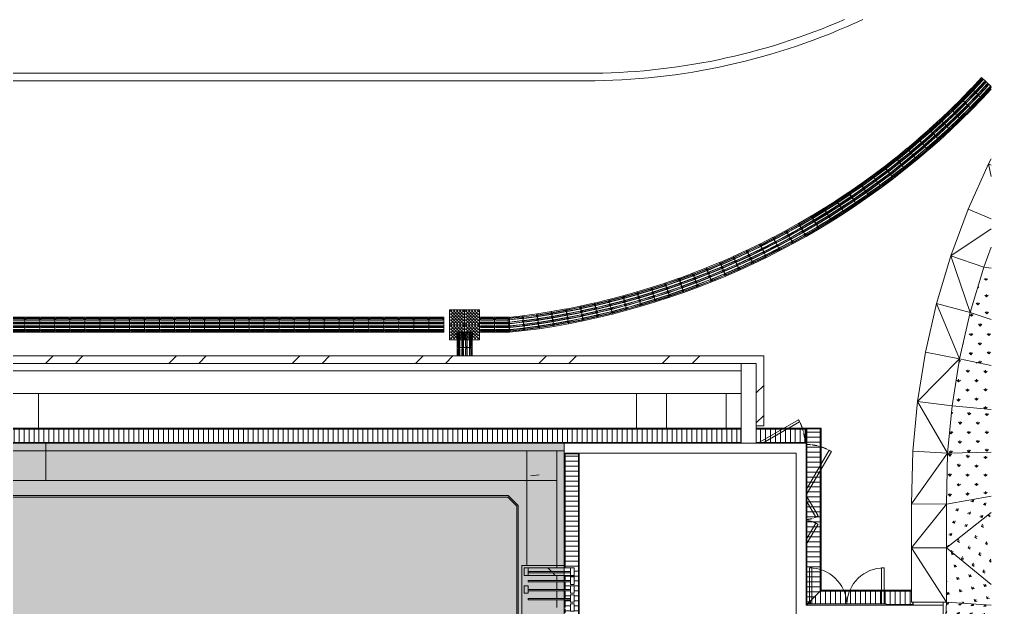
# Model space of a CAD drawing. Header units: millimetres. Extents: x -57519 to 497916, y -349472 to 446842.
# Drawn here: x 475314 to 494836, y 48862 to 60655 of the extents above; entities that cross this region are included whole.
import ezdxf

# ---------------------------------------------------------------- set-up
doc = ezdxf.new("R2010")
doc.units = ezdxf.units.MM
doc.linetypes.add('Hidden', pattern=[7.14375, 4.7625, -2.38125])
for name, color, linetype, lineweight in [('A-CLNG', 13, 'Continuous', 5), ('A-CLNG-PATT', 13, 'Continuous', 5), ('A-DETL-GENF', 92, 'Continuous', 5), ('A-DETL-THIN', 151, 'Continuous', 9), ('A-DOOR', 31, 'Continuous', 5), ('A-DOOR-FRAM', 31, 'Continuous', 5), ('A-FLOR', 192, 'Continuous', 5), ('A-FLOR-PATT', 8, 'Continuous', 5), ('A-GENM', 13, 'Continuous', 5), ('A-GLAZ-CURT', 52, 'Continuous', 20), ('A-GLAZ-CWMG', 51, 'Continuous', 20), ('A-WALL', 113, 'Continuous', 20), ('A-WALL-PATT', 111, 'Continuous', 20), ('Q-CASE', 31, 'Continuous', 5), ('Q-CASE-HDLN', 31, 'Hidden', 5), ('S-COLS', 52, 'Continuous', 20)]:
    doc.layers.add(name, color=color, linetype=linetype, lineweight=lineweight)
pattern_1 = [(135, (399805.45, 0), (-530.33, -530.33), [])]
pattern_2 = [(270, (399805.45, 609.6), (100, 6e-15), [])]
pattern_3 = [(90, (399820.45, 0), (-100, 6e-15), [])]

# ---------------------------------------------------------------- blocks, each defined once
blk = doc.blocks.new('System Panel - DLN_Glazed - 25mm-6618254-1_F SINGLE OCCUPANCY DIAGRAM')
at = {"layer": 'A-GLAZ-CURT', "lineweight": 15}
for p, q in [((-302.5, 25), (-425, 25)), ((-425, 25), (-425, 0)), ((-425, 0), (-302.5, 0)), ((425, 25), (-302.5, 25)), ((-302.5, 0), (425, 0)), ((425, 0), (425, 25))]:
    blk.add_line(p, q, dxfattribs=at)
blk = doc.blocks.new('Rectangular Mullion - DLN_75 x 150mm _WD_-6618253-1_F SINGLE OCCUPANCY DIAGRAM')
at = {"layer": 'A-GLAZ-CWMG', "lineweight": 5}
h = blk.add_hatch(dxfattribs=at)
h.set_pattern_fill('FP_832', color=256, style=0, pattern_type=2)
h.set_pattern_definition(pattern_1)
h.paths.add_polyline_path([(86439, 49507), (86439, 49557), (85712, 49557), (85712, 49507)], flags=0)
h.paths.add_polyline_path([(85712, 49582), (86439, 49582), (86439, 49657), (85712, 49657)], flags=0)
h = blk.add_hatch(dxfattribs=at)
h.set_pattern_fill('FP_832', color=256, style=0, pattern_type=2)
h.set_pattern_definition(pattern_1)
h.paths.add_polyline_path([(86562, 49507), (86562, 49557), (86439, 49557), (86439, 49507)], flags=0)
h.paths.add_polyline_path([(86439, 49582), (86562, 49582), (86562, 49657), (86439, 49657)], flags=0)
for p, q in [((85712, 49657), (86439, 49657)), ((86439, 49657), (86562, 49657)), ((85712, 49507), (86439, 49507)), ((86439, 49507), (86562, 49507))]:
    blk.add_line(p, q, dxfattribs=at)
blk = doc.blocks.new('Rectangular Mullion - DLN_75 x 150mm _WD_-3529042-1_F SINGLE OCCUPANCY DIAGRAM')
at = {"layer": 'A-GLAZ-CWMG', "lineweight": 15}
for p, q in [((-75, 75), (0, 75)), ((-75, -75), (-75, 75)), ((0, 75), (0, -75)), ((0, -75), (-75, -75))]:
    blk.add_line(p, q, dxfattribs=at)
blk = doc.blocks.new('Rectangular Mullion - DLN_75 x 150mm _WD_-3529043-1_F SINGLE OCCUPANCY DIAGRAM')
at = {"layer": 'A-GLAZ-CWMG', "lineweight": 15}
for p, q in [((0, 75), (-75, 75)), ((-75, 75), (-75, -75)), ((0, -75), (0, 75)), ((-75, -75), (0, -75))]:
    blk.add_line(p, q, dxfattribs=at)
blk = doc.blocks.new('DLN-Surface Channel-S1 - 300x150 _WD_-10461004-1_F SINGLE OCCUPANCY DIAGRAM')
at = {"layer": 'Q-CASE'}
h = blk.add_hatch(dxfattribs=at)
h.set_pattern_fill('FP_839', color=256, style=0, pattern_type=2)
h.set_pattern_definition(pattern_2)
h.paths.add_polyline_path([(20414, -135), (20414, 135), (-20414, 135), (-20414, -135), (19531, -135)], flags=0)
for p, q in [((-20414, 150), (20414, 150)), ((-20414, 140), (20414, 140)), ((20414, 135), (-20414, 135)), ((20414, -150), (20414, 150)), ((20424, 150), (20414, 150)), ((20414, 150), (20414, 140)), ((20414, 135), (20414, -135)), ((20424, 150), (20424, -150)), ((-20414, -135), (20414, -135)), ((20414, -140), (-20414, -140)), ((20414, -140), (20414, -150))]:
    blk.add_line(p, q, dxfattribs=at)
blk = doc.blocks.new('DLN-Surface Channel-S1 - 300x200 _WD_-18251588-1_F SINGLE OCCUPANCY DIAGRAM')
at = {"layer": 'Q-CASE'}
h = blk.add_hatch(dxfattribs=at)
h.set_pattern_fill('FP_839', color=256, style=0, pattern_type=2)
h.set_pattern_definition(pattern_2)
h.paths.add_polyline_path([(5940, -135), (5940, 135), (-5940, 135), (-5940, -135), (-3650, -135), (-3650, 48), (-3500, 48), (-3500, -135), (-3395, -135), (-3395, -27), (-3470, -27), (-3470, 48), (-3320, 48), (-3320, -27), (-3370, -27), (-3370, -135), (-3215, -135), (-3215, -27), (-3290, -27), (-3290, 48), (-3140, 48), (-3140, -27), (-3190, -27), (-3190, -135), (-3035, -135), (-3035, -27), (-3110, -27), (-3110, 48), (-2960, 48), (-2960, -27), (-3010, -27), (-3010, -135), (-2855, -135), (-2855, -27), (-2930, -27), (-2930, 48), (-2780, 48), (-2780, -27), (-2830, -27), (-2830, -135), (-2750, -135), (-2750, 48), (-2600, 48), (-2600, -135), (-2468, -135), (-2539, -35), (-2416, 51), (-2285, -135), (5049, -135)], flags=0)
for p, q in [((-5940, 150), (-5950, 150)), ((-5940, 150), (-5940, -150)), ((-5940, 140), (-5940, 150)), ((-5940, 150), (5940, 150)), ((-5940, 140), (5940, 140)), ((-5940, -135), (-5940, 135)), ((5940, 135), (-5940, 135)), ((5940, -150), (5940, 150)), ((5950, 150), (5940, 150)), ((5940, 150), (5940, 140)), ((5940, 135), (5940, -135)), ((5950, 150), (5950, -150)), ((-5950, -150), (-5940, -150)), ((-5940, -135), (-3650, -135)), ((-5940, -150), (-5940, -140)), ((-3650, -140), (-5940, -140)), ((-5940, -150), (-3700, -150)), ((-3700, -150), (-3650, -150)), ((-3500, -135), (-3395, -135)), ((-3395, -140), (-3500, -140)), ((-3500, -150), (-3395, -150)), ((-3370, -135), (-3215, -135)), ((-3215, -140), (-3370, -140)), ((-3370, -150), (-3215, -150)), ((-3190, -135), (-3035, -135)), ((-3035, -140), (-3190, -140)), ((-3190, -150), (-3035, -150)), ((-3010, -135), (-2855, -135)), ((-2855, -140), (-3010, -140)), ((-3010, -150), (-2855, -150)), ((-2830, -135), (-2750, -135)), ((-2750, -140), (-2830, -140)), ((-2830, -150), (-2750, -150)), ((-2600, -135), (-2468, -135)), ((-2465, -140), (-2600, -140)), ((-2600, -150), (-2458, -150)), ((-2285, -135), (5940, -135)), ((5940, -140), (-2282, -140)), ((-2275, -150), (-1315, -150)), ((-315, -150), (5300, -150)), ((5300, -150), (5940, -150)), ((5940, -140), (5940, -150)), ((5940, -150), (5950, -150))]:
    blk.add_line(p, q, dxfattribs=at)
blk = doc.blocks.new('DLN-Surface Channel-L1 - 300x200 _WD_-15403782-1_F SINGLE OCCUPANCY DIAGRAM')
at = {"layer": 'Q-CASE'}
h = blk.add_hatch(dxfattribs=at)
h.set_pattern_fill('FP_837', color=256, style=0, pattern_type=2)
h.set_pattern_definition(pattern_3)
h.paths.add_polyline_path([(-27433, -15), (-28140, -15), (-28140, -285), (-27150, -285), (-27150, -15)], flags=0)
for p, q in [((-28150, -300), (-28150, -5)), ((-28140, -5), (-28140, -300)), ((-27150, -10), (-28140, -10)), ((-27150, -15), (-28140, -15)), ((-28140, -15), (-28140, -285)), ((-28150, -300), (-28140, -300)), ((-28140, -285), (-27150, -285)), ((-28140, -300), (-28140, -290)), ((-27150, -290), (-28140, -290)), ((-27150, -300), (-28140, -300))]:
    blk.add_line(p, q, dxfattribs=at)
blk = doc.blocks.new('DLN-Surface Channel-L1 - 300x200 _WD_-15571712-1_F SINGLE OCCUPANCY DIAGRAM')
at = {"layer": 'Q-CASE'}
h = blk.add_hatch(dxfattribs=at)
h.set_pattern_fill('FP_838', color=256, style=0, pattern_type=2)
h.set_pattern_definition([(0, (399805.45, 85), (0, 100), [])])
h.paths.add_polyline_path([(285, -285), (285, -274), (274, -274)], flags=0)
h.paths.add_polyline_path([(285, 1306), (285, 1840), (240, 1840), (240, 1815), (15, 1815), (15, -15), (270, -270), (270, 1306)], flags=0)
h = blk.add_hatch(dxfattribs=at)
h.set_pattern_fill('FP_837', color=256, style=0, pattern_type=2)
h.set_pattern_definition(pattern_3)
h.paths.add_polyline_path([(285, -285), (15, -15), (-3237, -15), (-3237, -285), (138, -285)], flags=0)
for p, q in [((0, 0), (0, 1815)), ((10, -10), (10, 1815)), ((15, 1815), (15, -15)), ((240, 1850), (300, 1850)), ((285, 1840), (240, 1840)), ((300, 1840), (240, 1840)), ((285, 1306), (285, 1840)), ((300, 1840), (290, 1840)), ((290, 1840), (290, 1306)), ((-3247, -300), (-3247, 0)), ((-3237, 0), (-3247, 0)), ((-3237, 0), (-3237, -300)), ((-3237, -10), (-3237, 0)), ((-3237, 0), (0, 0)), ((10, -10), (-3237, -10)), ((15, -15), (-3237, -15)), ((-3237, -15), (-3237, -285)), ((270, -270), (15, -15)), ((15, -15), (270, -270)), ((-3247, -300), (-3237, -300)), ((-3237, -285), (285, -285)), ((-3237, -300), (-3237, -290)), ((290, -290), (-3237, -290)), ((-2955, -300), (-3237, -300)), ((285, -285), (274, -274)), ((274, -274), (285, -285)), ((285, -285), (285, -274)), ((290, -274), (290, -290))]:
    blk.add_line(p, q, dxfattribs=at)
blk = doc.blocks.new('DLN_Tactile - Directional Tiles-V1059-1_F SINGLE OCCUPANCY DIAGRAM')
at = {"layer": 'A-GENM'}
for p, q in [((-150, 20), (-150, -150)), ((-129, 20), (-129, -125)), ((-123, -125), (-123, 20)), ((-101, 20), (-101, -125)), ((-95, -125), (-95, 20)), ((-54, 20), (-54, -125)), ((-48, -125), (-48, 20)), ((-26, 20), (-26, -125)), ((-20, -125), (-20, 20)), ((21, 20), (21, -125)), ((27, -125), (27, 20)), ((49, 20), (49, -125)), ((55, -125), (55, 20)), ((96, 20), (96, -125)), ((102, -125), (102, 20)), ((124, 20), (124, -125)), ((130, -125), (130, 20)), ((150, -150), (150, 20)), ((-150, -150), (150, -150))]:
    blk.add_line(p, q, dxfattribs=at)
for centre, radius in [((-112, -125), 17), ((-112, -125), 11), ((-37, -125), 17), ((-37, -125), 11), ((38, -125), 17), ((38, -125), 11), ((113, -125), 17), ((113, -125), 11)]:
    blk.add_arc(centre, radius, 180, 360, dxfattribs=at)
blk = doc.blocks.new('DLN_Tactile - Directional Tiles-V1052-1_F SINGLE OCCUPANCY DIAGRAM')
at = {"layer": 'A-GENM'}
for p, q in [((150, 150), (-150, 150)), ((-150, 150), (-150, -150)), ((-129.5, 125.5), (-129.5, -125.5)), ((-123.5, -125.5), (-123.5, 125.5)), ((-101.5, 125.5), (-101.5, -125.5)), ((-95.5, -125.5), (-95.5, 125.5)), ((-54.5, 125.5), (-54.5, -125.5)), ((-48.5, -125.5), (-48.5, 125.5)), ((-26.5, 125.5), (-26.5, -125.5)), ((-20.5, -125.5), (-20.5, 125.5)), ((20.5, 125.5), (20.5, -125.5)), ((26.5, -125.5), (26.5, 125.5)), ((48.5, 125.5), (48.5, -125.5)), ((54.5, -125.5), (54.5, 125.5)), ((95.5, 125.5), (95.5, -125.5)), ((101.5, -125.5), (101.5, 125.5)), ((123.5, 125.5), (123.5, -125.5)), ((129.5, -125.5), (129.5, 125.5)), ((150, -150), (150, 150)), ((-150, -150), (150, -150))]:
    blk.add_line(p, q, dxfattribs=at)
for centre, radius, start, end in [((-112.5, 125.5), 17, 360, 180), ((-112.5, 125.5), 11, 360, 180), ((-37.5, 125.5), 17, 360, 180), ((-37.5, 125.5), 11, 360, 180), ((37.5, 125.5), 17, 360, 180), ((37.5, 125.5), 11, 360, 180), ((112.5, 125.5), 17, 360, 180), ((112.5, 125.5), 11, 360, 180), ((-112.5, -125.5), 17, 180, 360), ((-112.5, -125.5), 11, 180, 360), ((-37.5, -125.5), 17, 180, 360), ((-37.5, -125.5), 11, 180, 360), ((37.5, -125.5), 17, 180, 360), ((37.5, -125.5), 11, 180, 360), ((112.5, -125.5), 17, 180, 360), ((112.5, -125.5), 11, 180, 360)]:
    blk.add_arc(centre, radius, start, end, dxfattribs=at)
blk = doc.blocks.new('Walls 19 - Walls 19-14348567-1_F SINGLE OCCUPANCY DIAGRAM')
at = {"layer": 'A-WALL', "lineweight": 5}
for p, q in [((75889, 52457), (75889, 53157)), ((87889, 52457), (87889, 53157)), ((88489, 52457), (88489, 53157)), ((89689, 52457), (89689, 53157))]:
    blk.add_line(p, q, dxfattribs=at)
blk = doc.blocks.new('Sprinkler Inlet - Sprinkler Inlet-18220011-1_F SINGLE OCCUPANCY DIAGRAM')
at = {"layer": 'Q-CASE', "color": 253}
for p, q in [((-468, 75), (349, 546)), ((-359, 80), (371, 502)), ((505, 80), (-475, 80)), ((505, -1970), (505, 80)), ((505, -863), (965, -67)), ((505, -963), (1008, -92)), ((505, -976), (740, -1383)), ((505, -1076), (697, -1408)), ((505, -1858), (697, -1526)), ((505, -1958), (740, -1551))]:
    blk.add_line(p, q, dxfattribs=at)
at = {"layer": 'Q-CASE-HDLN', "color": 253}
for centre, radius, start, end in [((-468, 75), 943, 360, 30), ((495, -950), 1000, 59.131, 89.7135), ((506, -1028), 425, 269.1305, 303.3759), ((506, -1906), 425, 56.6241, 90.8695)]:
    blk.add_arc(centre, radius, start, end, dxfattribs=at)
blk = doc.blocks.new('FP_1091-1_F SINGLE OCCUPANCY DIAGRAM')
at = {"layer": 'A-FLOR-PATT'}
for p, q in [((94204, 52742), (94235, 52775)), ((94559, 52727), (94526, 52764)), ((94559, 52727), (94560, 52777)), ((94559, 52727), (94593, 52761)), ((94917, 52714), (94884, 52749)), ((94917, 52714), (94918, 52762)), ((94917, 52714), (94951, 52746)), ((94378, 52541), (94345, 52578)), ((94378, 52541), (94379, 52592)), ((94378, 52541), (94412, 52577)), ((94737, 52537), (94703, 52572)), ((94737, 52537), (94737, 52586)), ((94737, 52537), (94771, 52571)), ((94197, 52347), (94169, 52377)), ((94197, 52347), (94198, 52399)), ((94197, 52347), (94231, 52384)), ((94557, 52352), (94523, 52387)), ((94557, 52352), (94557, 52401)), ((94557, 52352), (94591, 52387)), ((94916, 52355), (94882, 52389)), ((94916, 52355), (94916, 52403)), ((94916, 52355), (94949, 52389)), ((94376, 52159), (94343, 52193)), ((94376, 52159), (94376, 52209)), ((94376, 52159), (94410, 52195)), ((94737, 52171), (94703, 52204)), ((94737, 52171), (94736, 52220)), ((94737, 52171), (94770, 52206)), ((94194, 51958), (94161, 51992)), ((94194, 51958), (94195, 52009)), ((94195, 51958), (94229, 51996)), ((94557, 51979), (94523, 52012)), ((94557, 51979), (94557, 52028)), ((94557, 51979), (94591, 52016)), ((94919, 51999), (94885, 52031)), ((94919, 51999), (94918, 52046)), ((94919, 51999), (94952, 52034))]:
    blk.add_line(p, q, dxfattribs=at)
blk = doc.blocks.new('FP_1092-1_F SINGLE OCCUPANCY DIAGRAM')
at = {"layer": 'A-FLOR-PATT'}
for p, q in [((94173, 51901), (94139, 51942)), ((94173, 51901), (94173, 51955)), ((94173, 51901), (94206, 51936)), ((94352, 51691), (94352, 51743)), ((94532, 51874), (94499, 51912)), ((94532, 51874), (94532, 51924)), ((94532, 51874), (94566, 51907)), ((94891, 51851), (94858, 51886)), ((94891, 51851), (94892, 51898)), ((94891, 51851), (94925, 51882)), ((94172, 51498), (94172, 51552)), ((94352, 51691), (94318, 51730)), ((94352, 51691), (94385, 51726)), ((94531, 51494), (94531, 51544)), ((94710, 51678), (94677, 51713)), ((94710, 51678), (94711, 51726)), ((94710, 51678), (94744, 51711)), ((94889, 51495), (94889, 51542)), ((94172, 51498), (94138, 51537)), ((94172, 51498), (94206, 51535)), ((94351, 51301), (94351, 51352)), ((94531, 51494), (94497, 51530)), ((94531, 51494), (94564, 51529)), ((94710, 51310), (94677, 51344)), ((94710, 51310), (94710, 51359)), ((94710, 51310), (94744, 51346)), ((94889, 51495), (94856, 51528)), ((94889, 51495), (94923, 51528)), ((94172, 51097), (94172, 51150)), ((94351, 51301), (94318, 51337)), ((94351, 51301), (94385, 51338)), ((94531, 51116), (94498, 51150)), ((94531, 51116), (94531, 51166)), ((94531, 51116), (94565, 51153)), ((94892, 51140), (94858, 51171)), ((94892, 51140), (94891, 51187)), ((94892, 51140), (94925, 51175)), ((94172, 51097), (94138, 51133)), ((94172, 51097), (94205, 51136))]:
    blk.add_line(p, q, dxfattribs=at)
blk = doc.blocks.new('FP_1093-1_F SINGLE OCCUPANCY DIAGRAM')
at = {"layer": 'A-FLOR-PATT'}
for p, q in [((94607, 54703), (94575, 54741)), ((94607, 54703), (94609, 54755)), ((94607, 54703), (94642, 54739)), ((94782, 54507), (94749, 54543)), ((94782, 54507), (94783, 54557)), ((94782, 54507), (94816, 54542)), ((94599, 54315), (94565, 54350)), ((94599, 54315), (94600, 54366)), ((94599, 54315), (94633, 54352)), ((94958, 54318), (94925, 54353)), ((94958, 54318), (94958, 54367)), ((94958, 54318), (94992, 54352)), ((94438, 54142), (94448, 54153)), ((94776, 54129), (94742, 54164)), ((94776, 54129), (94776, 54179)), ((94776, 54129), (94810, 54165)), ((94592, 53933), (94559, 53967)), ((94592, 53933), (94593, 53984)), ((94592, 53933), (94627, 53971)), ((94956, 53951), (94922, 53984)), ((94956, 53951), (94956, 53999)), ((94956, 53951), (94990, 53986)), ((94767, 53765), (94740, 53791)), ((94774, 53763), (94774, 53807)), ((94778, 53763), (94808, 53795))]:
    blk.add_line(p, q, dxfattribs=at)
blk = doc.blocks.new('FP_1094-1_F SINGLE OCCUPANCY DIAGRAM')
at = {"layer": 'A-FLOR-PATT'}
for p, q in [((94360, 53782), (94391, 53815)), ((94714, 53765), (94702, 53778)), ((94714, 53765), (94714, 53776)), ((94714, 53765), (94724, 53774)), ((94533, 53580), (94500, 53617)), ((94533, 53580), (94533, 53631)), ((94533, 53580), (94567, 53615)), ((94890, 53571), (94857, 53607)), ((94890, 53571), (94891, 53620)), ((94890, 53571), (94924, 53605)), ((94350, 53387), (94317, 53423)), ((94350, 53387), (94351, 53439)), ((94350, 53387), (94385, 53424)), ((94710, 53389), (94676, 53424)), ((94710, 53389), (94710, 53439)), ((94710, 53389), (94744, 53424)), ((94528, 53199), (94495, 53233)), ((94528, 53199), (94529, 53249)), ((94528, 53199), (94562, 53235)), ((94888, 53206), (94855, 53240)), ((94888, 53206), (94888, 53255)), ((94888, 53206), (94922, 53241)), ((94345, 53000), (94312, 53035)), ((94345, 53000), (94346, 53051)), ((94345, 53000), (94380, 53038)), ((94708, 53018), (94674, 53052)), ((94708, 53018), (94708, 53067)), ((94708, 53018), (94742, 53054)), ((94891, 52846), (94856, 52878)), ((94891, 52846), (94890, 52893)), ((94891, 52846), (94924, 52881))]:
    blk.add_line(p, q, dxfattribs=at)
blk = doc.blocks.new('FP_1095-1_F SINGLE OCCUPANCY DIAGRAM')
at = {"layer": 'A-FLOR-PATT'}
for p, q in [((94900, 55424), (94865, 55454)), ((94900, 55424), (94898, 55467)), ((94900, 55424), (94933, 55455)), ((94729, 55266), (94758, 55292)), ((94908, 55094), (94874, 55126)), ((94908, 55094), (94907, 55139)), ((94908, 55094), (94940, 55125)), ((94735, 54935), (94701, 54968)), ((94735, 54935), (94734, 54979)), ((94735, 54935), (94767, 54965)), ((94591, 54808), (94596, 54812)), ((94915, 54754), (94881, 54788)), ((94915, 54754), (94914, 54800)), ((94915, 54754), (94947, 54784))]:
    blk.add_line(p, q, dxfattribs=at)
blk = doc.blocks.new('DLN-Double Door__X03_ - _M15_1500 x 2450 _WH_-16954916-1_F SINGLE OCCUPANCY DIAGRAM')
at = {"layer": 'A-DOOR', "color": 253}
for p, q in [((-750, -105), (-750, -825)), ((-700, -825), (-700, -105)), ((700, -825), (700, -105)), ((750, -105), (750, -825)), ((-750, -825), (-700, -825)), ((750, -825), (700, -825))]:
    blk.add_line(p, q, dxfattribs=at)
for centre, start, end in [((-750, -75), 270, 357.665), ((750, -75), 182.335, 270)]:
    blk.add_arc(centre, 750, start, end, dxfattribs=at)
at = {"layer": 'A-DOOR-FRAM', "color": 253}
for p, q in [((-790, -105), (-790, -75)), ((790, -105), (-790, -105)), ((790, -75), (790, -105))]:
    blk.add_line(p, q, dxfattribs=at)
blk = doc.blocks.new('DLN_Tactile - Positional Tiles-V1057-1_F SINGLE OCCUPANCY DIAGRAM')
at = {"layer": 'A-GENM'}
for p, q in [((150, 150), (-150, 150)), ((-150, 150), (-150, -150)), ((150, -150), (150, 150)), ((-150, -150), (150, -150))]:
    blk.add_line(p, q, dxfattribs=at)
for centre, radius in [((-120, 120), 11.5), ((-120, 60), 11.5), ((-120, 0), 11.5), ((-120, 120), 6), ((-120, 60), 6), ((-120, 0), 6), ((-90, 90), 11.5), ((-90, 30), 11.5), ((-90, 90), 6), ((-90, 30), 6), ((-60, 120), 11.5), ((-60, 60), 11.5), ((-60, 0), 11.5), ((-60, 120), 6), ((-60, 60), 6), ((-60, 0), 6), ((-30, 90), 11.5), ((-30, 30), 11.5), ((-30, 90), 6), ((-30, 30), 6), ((0, 120), 11.5), ((0, 60), 11.5), ((0, 0), 11.5), ((0, 120), 6), ((0, 60), 6), ((0, 0), 6), ((30, 90), 11.5), ((30, 30), 11.5), ((30, 90), 6), ((30, 30), 6), ((60, 120), 11.5), ((60, 60), 11.5), ((60, 0), 11.5), ((60, 120), 6), ((60, 60), 6), ((60, 0), 6), ((90, 90), 11.5), ((90, 30), 11.5), ((90, 90), 6), ((90, 30), 6), ((120, 120), 11.5), ((120, 60), 11.5), ((120, 0), 11.5), ((120, 120), 6), ((120, 60), 6), ((120, 0), 6), ((-120, -60), 11.5), ((-120, -120), 11.5), ((-120, -60), 6), ((-120, -120), 6), ((-90, -30), 11.5), ((-90, -90), 11.5), ((-90, -30), 6), ((-90, -90), 6), ((-60, -60), 11.5), ((-60, -120), 11.5), ((-60, -60), 6), ((-60, -120), 6), ((-30, -30), 11.5), ((-30, -90), 11.5), ((-30, -30), 6), ((-30, -90), 6), ((0, -60), 11.5), ((0, -120), 11.5), ((0, -60), 6), ((0, -120), 6), ((30, -30), 11.5), ((30, -90), 11.5), ((30, -30), 6), ((30, -90), 6), ((60, -60), 11.5), ((60, -120), 11.5), ((60, -60), 6), ((60, -120), 6), ((90, -30), 11.5), ((90, -90), 11.5), ((90, -30), 6), ((90, -90), 6), ((120, -60), 11.5), ((120, -120), 11.5), ((120, -60), 6), ((120, -120), 6)]:
    blk.add_circle(centre, radius, dxfattribs=at)
blk = doc.blocks.new('DLN_Tactile - Directional Tiles-V1116-1_F SINGLE OCCUPANCY DIAGRAM')
at = {"layer": 'A-GENM'}
for p, q in [((150, 150), (-150, 150)), ((-150, 150), (-150, -112.4)), ((-129.5, 125.5), (-129.5, -125.5)), ((-123.5, -125.5), (-123.5, 125.5)), ((-101.5, 125.5), (-101.5, -125.5)), ((-95.5, -125.5), (-95.5, 125.5)), ((-54.5, 125.5), (-54.5, -125.5)), ((-48.5, -125.5), (-48.5, 125.5)), ((-26.5, 125.5), (-26.5, -125.5)), ((-20.5, -125.5), (-20.5, 125.5)), ((20.5, 125.5), (20.5, -125.5)), ((26.5, -125.5), (26.5, 125.5)), ((48.5, 125.5), (48.5, -125.5)), ((54.5, -125.5), (54.5, 125.5)), ((95.5, 125.5), (95.5, -125.5)), ((101.5, -125.5), (101.5, 125.5)), ((123.5, 125.5), (123.5, -125.5)), ((129.5, -125.5), (129.5, 125.5)), ((150, -150), (150, 150)), ((-114.8, -150), (150, -150))]:
    blk.add_line(p, q, dxfattribs=at)
for centre, radius, start, end in [((-112.5, 125.5), 17, 360, 180), ((-112.5, 125.5), 11, 360, 180), ((-37.5, 125.5), 17, 360, 180), ((-37.5, 125.5), 11, 360, 180), ((37.5, 125.5), 17, 360, 180), ((37.5, 125.5), 11, 360, 180), ((112.5, 125.5), 17, 360, 180), ((112.5, 125.5), 11, 360, 180), ((-112.5, -125.5), 17, 180, 360), ((-112.5, -125.5), 11, 180, 360), ((-37.5, -125.5), 17, 180, 360), ((-37.5, -125.5), 11, 180, 360), ((37.5, -125.5), 17, 180, 360), ((37.5, -125.5), 11, 180, 360), ((112.5, -125.5), 17, 180, 360), ((112.5, -125.5), 11, 180, 360)]:
    blk.add_arc(centre, radius, start, end, dxfattribs=at)

msp = doc.modelspace()

# ---------------------------------------------------------------- hatches: boundary and pattern name
at = {"layer": 'A-CLNG-PATT'}
h = msp.add_hatch(dxfattribs=at)
h.set_pattern_fill('FP_845', color=256, style=0, pattern_type=2)
h.set_pattern_definition([(45, (399805.4, 0), (-1237.437, 1237.437), []), (45, (399805.4, 1875), (-1237.437, 1237.437), [])])
h.paths.add_polyline_path([(490244.7, 52507.5), (490244.7, 53907.5), (448494.7, 53907.5), (448494.7, 52507.5), (448644.7, 52507.5), (448644.7, 53757.5), (490094.7, 53757.5), (490094.7, 52507.5)], flags=0)
at = {"layer": 'A-DETL-GENF', "transparency": 33554585}
msp.add_hatch(color=201, dxfattribs=at).paths.add_polyline_path([(488604.7, 23590.5), (488604.7, 34332.5), (487469.7, 34332.5), (487469.7, 39682.5), (486244.7, 39682.5), (486244.7, 52007.5), (462944.7, 52007.5), (462944.7, 45707.5), (437594.7, 45707.5), (437594.7, 33907.5), (444694.7, 33907.5), (444694.7, 31607.5), (476494.7, 31607.5), (476494.7, 29767.5), (475294.7, 29767.5), (475294.7, 27367.5), (476494.7, 27367.5), (476494.7, 26157.5), (478644.7, 26157.5), (478644.7, 23590.5), (487915.4, 23590.5)], flags=0)
at = {"layer": 'A-FLOR-PATT'}
h = msp.add_hatch(dxfattribs=at)
h.set_pattern_fill('FP_1672', color=256, style=0, pattern_type=2)
h.set_pattern_definition([(120.004, (468111.75, 50661.47), (-245.0235, 65.5301), [47.603, -311.442]), (75.06, (468111.75, 50661.47), (-245.0236, 65.53), [47.622, -206.363]), (165.027, (468111.75, 50661.47), (-65.4795, -245.3993), [47.557, -206.079])])
h.paths.add_polyline_path([(493909.4, 50062.6), (494810.5, 50771.3), (494810.5, 51098.9), (493909.4, 50932.3)], flags=0)
h = msp.add_hatch(dxfattribs=at)
h.set_pattern_fill('FP_1671', color=256, style=0, pattern_type=2)
h.set_pattern_definition([(13.427, (469410.99, 48158.59), (133.4754, 216.0965), [47.487, -310.685]), (328.262, (469411, 48158.6), (133.4752, 216.0968), [47.38, -205.315]), (58.298, (469411, 48158.6), (-214.9075, 132.9268), [47.624, -206.371])])
h.paths.add_polyline_path([(494810.5, 49323.9), (494810.5, 50771.3), (493909.7, 50062.4)], flags=0)
h = msp.add_hatch(dxfattribs=at)
h.set_pattern_fill('FP_1669', color=256, style=0, pattern_type=2)
h.set_pattern_definition([(57.413, (473113.52, 49034.92), (-53.1333, 248.3406), [47.454, -310.468]), (12.215, (473113.52, 49034.92), (-53.132, 248.3406), [47.175, -204.425]), (102.077, (473113.52, 49034.92), (-245.903, -53.2366), [47.618, -206.343])])
h.paths.add_polyline_path([(494810.5, 48911.6), (494810.5, 49323.9), (493909.4, 50062.4), (493909.4, 48967.8)], flags=0)
h = msp.add_hatch(dxfattribs=at)
h.set_pattern_fill('FP_1667', color=256, style=0, pattern_type=2)
h.set_pattern_definition([(77.621, (405384.66, 68915.59), (-150.64883, 141.28648), [33.306, -217.902]), (26.973, (405384.66, 68915.59), (-150.64657, 141.28846), [43.025, -186.44]), (136.836, (405384.66, 68915.59), (-204.5036, -104.078), [38.725, -167.81])])
h.paths.add_polyline_path([(493844.7, 47677.7), (493909.4, 48967.8), (493844.7, 48967.8), (493844.7, 47910.5)], flags=0)
h = msp.add_hatch(dxfattribs=at)
h.set_pattern_fill('FP_1668', color=256, style=0, pattern_type=2)
h.set_pattern_definition([(139.458, (465762.39, 50377.07), (-251.6517, 12.94055), [38.32, -250.708]), (79.63, (465762.4, 50377.07), (-251.6521, 12.9408), [33.344, -144.49]), (177.057, (465762.39, 50377.07), (-32.0086, -174.9303), [47.247, -204.737])])
h.paths.add_polyline_path([(493844.7, 47677.7), (494810.5, 48445.1), (494810.5, 48911.6), (493909.4, 48967.8), (493856.4, 47910.5)], flags=0)
at = {"layer": 'A-WALL-PATT', "lineweight": 5, "transparency": 33554432}
for points in [[(479050.3, 52007.5), (486244.7, 52007.5), (486244.7, 52157.5), (475844.7, 52157.5), (475844.7, 52007.5)], [(486094.7, 49707.5), (486244.7, 49707.5), (486244.7, 52007.5), (486094.7, 52007.5), (486094.7, 51386.7)]]:
    msp.add_hatch(color=253, dxfattribs=at).paths.add_polyline_path(points, flags=0)
at = {"layer": 'S-COLS'}
for points in [[(475094.7, 52007.5), (475844.7, 52007.5), (475844.7, 52157.5), (475094.7, 52157.5)], [(475110.2, 51407.5), (475844.7, 51407.5), (475844.7, 52007.5), (475094.7, 52007.5), (475094.7, 51407.5)]]:
    msp.add_hatch(color=133, dxfattribs=at).paths.add_polyline_path(points, flags=0)
at = {"layer": 'S-COLS', "lineweight": 5}
h = msp.add_hatch(dxfattribs=at)
h.set_pattern_fill('FP_846', color=253, style=0, pattern_type=2)
h.set_pattern_definition([(50, (399805.4, 0), (3643.68, -318.78), [381, -4191]), (355, (399805.4, 0), (-704.86, 3821.14), [304.8, -3352.8]), (100.451, (400109, -26.6), (2938.85, 3502.33), [323.8, -3561.8]), (46.184, (399805.4, 1016), (5421.58, -840.86), [571.5, -6286.5]), (96.636, (400257, 946), (4748.05, 4948.55), [485.7, -5342.7]), (351.184, (399805.4, 1016), (4748.1, 4948.5), [457.2, -5029.2]), (21, (400313.4, 762), (3032.29, -2045.3), [381, -4191]), (326, (400313.4, 762), (1236.04, 3683.76), [304.8, -3352.8]), (71.451, (400566, 591.6), (4268.34, 1638.42), [323.8, -3561.8]), (37.5, (399805.4, 0), (61.772, 1691.1), [167.64, -3144.52, 167.64, -3235.96, -3365.5]), (37.5, (399805.4, 0), (61.772, 1691.1), [-6715.76, 167.64, -3197.86]), (7.5, (399805.4, 0), (1336.393, 2003.61), [167.64, -1772.92, 167.64, -3068.32, -1282.7]), (7.5, (399805.4, 0), (1336.393, 2003.61), [-5176.52, 167.64, -1115.06]), (327.5, (398672.6, 0), (2711.818, -114.579), [167.64, -1102.36, 167.64, -3794.76, -5257.8]), (327.5, (398672.6, 0), (2711.818, -114.579), [-5232.4, 167.64, -5090.16]), (317.5, (398164.6, 0), (2962.586, 508.533), [167.64, -1483.36, 167.64, -2463.8, -3733.8]), (317.5, (398164.6, 0), (2962.586, 508.533), [-4282.44, 167.64, -3566.16])])
h.paths.add_polyline_path([(486094.7, 51407.5), (486094.7, 52007.5), (485494.7, 52007.5), (485494.7, 51407.5), (485945.4, 51407.5)], flags=0)

# ---------------------------------------------------------------- linework, layer by layer
at = {"layer": 'A-CLNG'}
for p, q in [((490244.7, 53907.5), (448494.7, 53907.5)), ((490244.7, 52507.5), (490244.7, 53907.5)), ((490094.7, 52507.5), (490244.7, 52507.5))]:
    msp.add_line(p, q, dxfattribs=at)
at = {"layer": 'A-DETL-THIN', "lineweight": 5}
for p, q in [((486244.7, 52007.5), (462944.7, 52007.5)), ((486244.7, 39682.5), (486244.7, 52007.5))]:
    msp.add_line(p, q, dxfattribs=at)
at = {"layer": 'A-FLOR'}
for p, q in [((442894.8, 59575.3), (486681.7, 59575.3)), ((442894.8, 59425.3), (486681.7, 59425.3)), ((494758.2, 57762.3), (494810.5, 57860.6)), ((494347.8, 56850.6), (494758.2, 57762.3)), ((494810.5, 57503), (494758.2, 57762.3)), ((494758.2, 57762.3), (494810.5, 57736.7)), ((493998.4, 55913.8), (494347.8, 56850.6)), ((494347.8, 56850.6), (494810.5, 56660.4)), ((493998.4, 55913.8), (494810.5, 56459.8)), ((494810.5, 56088), (494662.3, 55690.8)), ((493711.5, 54956.1), (493998.4, 55913.8)), ((494388.6, 54777.3), (493998.4, 55913.8)), ((493998.4, 55913.8), (494662.3, 55690.8)), ((494662.3, 55690.8), (494388.6, 54777.3)), ((494810.5, 55666.6), (494662.3, 55690.8)), ((493488.2, 53981.5), (493711.5, 54956.1)), ((493711.5, 54956.1), (494388.6, 54777.3)), ((494175.7, 53847.7), (493711.5, 54956.1)), ((494388.6, 54777.3), (494175.7, 53847.7)), ((494810.5, 54636), (494388.6, 54777.3)), ((493329.6, 52994.3), (493488.2, 53981.5)), ((493488.2, 53981.5), (494175.7, 53847.7)), ((493329.6, 52994.3), (494175.7, 53847.7)), ((494175.7, 53847.7), (494024.4, 52906.1)), ((494175.7, 53847.7), (494810.5, 53714.2)), ((493236.4, 51998.2), (493329.6, 52994.3)), ((494024.4, 52906.1), (493329.6, 52994.3)), ((493329.6, 52994.3), (493935.5, 51956.6)), ((494024.4, 52906.1), (493935.5, 51956.6)), ((494810.5, 52833.5), (494024.4, 52906.1)), ((491394.7, 52457.5), (490094.7, 52457.5)), ((491394.7, 49207.7), (491394.7, 52457.5)), ((493209.4, 50941.2), (493236.4, 51998.2)), ((493209.4, 50941.2), (493935.5, 51956.6)), ((493935.5, 51956.6), (493236.4, 51998.2)), ((493935.5, 51956.6), (493909.4, 50932.3)), ((493935.5, 51956.6), (494810.5, 51975.9)), ((485494.7, 51407.5), (475844.7, 51407.5)), ((485494.7, 49707.5), (485494.7, 51407.5)), ((493909.4, 50932.3), (494810.5, 51098.9)), ((493909.4, 50932.3), (493209.4, 50941.2)), ((493209.4, 48967.8), (493209.4, 50941.2)), ((493209.4, 50062.4), (493909.4, 50932.3)), ((493909.4, 50932.3), (493909.4, 48967.8)), ((494810.5, 50771.3), (493909.4, 50062.6)), ((493209.4, 50062.4), (493909.4, 50062.6)), ((493909.4, 48967.8), (493209.4, 50062.4)), ((494810.5, 49323.9), (493909.4, 50062.6)), ((485394.7, 49707.5), (485394.7, 40357.5)), ((486094.7, 49707.5), (485394.7, 49707.5)), ((486094.7, 49657.5), (486094.7, 49707.5)), ((486094.7, 49402.5), (486094.7, 49507.5)), ((486094.7, 49222.5), (486094.7, 49377.5)), ((486094.7, 49042.5), (486094.7, 49197.5)), ((493209.4, 49207.7), (491394.7, 49207.7)), ((486094.7, 48862.5), (486094.7, 49017.5)), ((493909.4, 48967.8), (493209.4, 48967.8)), ((493844.7, 48907.7), (493844.7, 48967.8)), ((493844.7, 47677.7), (493909.4, 48967.8)), ((494810.5, 48911.6), (493909.4, 48967.8))]:
    msp.add_line(p, q, dxfattribs=at)
at = {"layer": 'A-FLOR', "color": 253}
for p, q in [((489794.7, 53757.5), (448644.7, 53757.5)), ((448944.7, 53157.5), (489794.7, 53157.5)), ((486244.7, 52157.5), (475844.7, 52157.5)), ((486544.7, 51957.5), (486544.7, 40057.5))]:
    msp.add_line(p, q, dxfattribs=at)
at = {"layer": 'A-FLOR', "color": 191}
for p, q in [((486244.7, 49402.5), (486244.7, 49507.5)), ((486244.7, 49222.5), (486244.7, 49377.5)), ((486244.7, 49042.5), (486244.7, 49197.5)), ((486244.7, 48862.5), (486244.7, 49017.5))]:
    msp.add_line(p, q, dxfattribs=at)
at = {"layer": 'A-FLOR'}
for radius, end in [(13000, 293.51867), (13150, 294.97836)]:
    msp.add_arc((486681.7, 72575.3), radius, 270, end, dxfattribs=at)
at = {"layer": 'A-WALL', "color": 253, "lineweight": 5}
for p, q in [((448644.7, 53757.5), (490094.7, 53757.5)), ((489794.7, 52157.5), (489794.7, 53757.5)), ((490094.7, 53757.5), (490094.7, 52157.5)), ((489794.7, 53607.5), (448944.7, 53607.5)), ((475844.7, 52157.5), (475844.7, 52007.5)), ((491094.7, 52157.5), (486244.7, 52157.5)), ((486244.7, 52157.5), (486244.7, 52007.5)), ((491094.7, 52157.5), (491094.7, 48907.7)), ((490894.7, 51957.5), (486244.7, 51957.5)), ((490894.7, 48707.7), (490894.7, 51957.5)), ((491094.7, 48907.7), (493844.7, 48907.7)), ((493844.7, 48907.7), (493844.7, 47369.4))]:
    msp.add_line(p, q, dxfattribs=at)
at = {"layer": 'A-WALL', "color": 191, "lineweight": 5}
for p, q in [((475844.7, 52007.5), (486094.7, 52007.5)), ((486094.7, 52007.5), (486094.7, 51966.9)), ((486094.7, 51966), (486094.7, 49657.5)), ((486244.7, 49657.5), (486244.7, 52007.5)), ((486094.7, 49707.5), (486244.7, 49707.5)), ((486094.7, 49402.5), (486094.7, 49507.5)), ((486094.7, 49222.5), (486094.7, 49377.5)), ((486094.7, 49042.5), (486094.7, 49197.5)), ((486094.7, 48862.5), (486094.7, 49017.5))]:
    msp.add_line(p, q, dxfattribs=at)
at = {"layer": 'A-WALL', "lineweight": 18}
for p, q in [((485121.2, 51107.5), (472061.3, 51107.5)), ((472073.7, 51077.5), (485108.7, 51077.5)), ((485108.7, 51077.5), (485291.7, 50894.5)), ((485321.7, 50906.9), (485121.2, 51107.5)), ((485291.7, 50894.5), (485291.7, 40955.5)), ((485321.7, 40943.1), (485321.7, 50906.9))]:
    msp.add_line(p, q, dxfattribs=at)
at = {"layer": 'S-COLS', "color": 53}
for p, q in [((475844.7, 52157.5), (475094.7, 52157.5)), ((475844.7, 52007.5), (475844.7, 52157.5))]:
    msp.add_line(p, q, dxfattribs=at)
at = {"layer": 'S-COLS', "color": 221}
for p, q in [((475844.7, 51407.5), (475844.7, 52007.5)), ((486094.7, 52007.5), (485494.7, 52007.5)), ((485494.7, 52007.5), (485494.7, 51407.5)), ((486094.7, 51966.9), (486094.7, 52007.5)), ((486094.7, 51407.5), (486094.7, 51966)), ((475094.7, 51407.5), (475844.7, 51407.5)), ((485494.7, 51407.5), (486094.7, 51407.5))]:
    msp.add_line(p, q, dxfattribs=at)

# ---------------------------------------------------------------- block references
at = {"layer": 'A-DOOR', "color": 253, "rotation": 180}
msp.add_blockref('DLN-Double Door__X03_ - _M15_1500 x 2450 _WH_-16954916-1_F SINGLE OCCUPANCY DIAGRAM', (491911, 48832.7), dxfattribs=at)
at = {"layer": 'A-FLOR'}
for name in ['FP_1095-1_F SINGLE OCCUPANCY DIAGRAM', 'FP_1093-1_F SINGLE OCCUPANCY DIAGRAM', 'FP_1094-1_F SINGLE OCCUPANCY DIAGRAM', 'FP_1091-1_F SINGLE OCCUPANCY DIAGRAM', 'FP_1092-1_F SINGLE OCCUPANCY DIAGRAM']:
    msp.add_blockref(name, (399805.4, 0), dxfattribs=at)
at = {"layer": 'A-GENM'}
for name, p, rotation in [('DLN_Tactile - Directional Tiles-V1116-1_F SINGLE OCCUPANCY DIAGRAM', (494624.2, 59278.2), 136.9093743967837), ('DLN_Tactile - Directional Tiles-V1052-1_F SINGLE OCCUPANCY DIAGRAM', (494419.1, 59063.4), 135.7734753925712), ('DLN_Tactile - Directional Tiles-V1052-1_F SINGLE OCCUPANCY DIAGRAM', (494209.9, 58852.6), 134.6309498588721), ('DLN_Tactile - Directional Tiles-V1052-1_F SINGLE OCCUPANCY DIAGRAM', (493996.4, 58645.7), 133.5847281415226), ('DLN_Tactile - Directional Tiles-V1052-1_F SINGLE OCCUPANCY DIAGRAM', (493779.3, 58443.1), 132.4347709604434), ('DLN_Tactile - Directional Tiles-V1052-1_F SINGLE OCCUPANCY DIAGRAM', (493558.1, 58244.8), 131.3307129035961), ('DLN_Tactile - Directional Tiles-V1052-1_F SINGLE OCCUPANCY DIAGRAM', (493333.1, 58050.8), 130.2131465049566), ('DLN_Tactile - Directional Tiles-V1052-1_F SINGLE OCCUPANCY DIAGRAM', (493104.4, 57861.2), 129.1036178474511), ('DLN_Tactile - Directional Tiles-V1052-1_F SINGLE OCCUPANCY DIAGRAM', (492872.1, 57676.1), 127.9871936165659), ('DLN_Tactile - Directional Tiles-V1052-1_F SINGLE OCCUPANCY DIAGRAM', (492636.2, 57495.6), 126.8633625669023), ('DLN_Tactile - Directional Tiles-V1052-1_F SINGLE OCCUPANCY DIAGRAM', (492396.7, 57319.6), 125.7711278184937), ('DLN_Tactile - Directional Tiles-V1052-1_F SINGLE OCCUPANCY DIAGRAM', (492154, 57148.3), 124.654241038461), ('DLN_Tactile - Directional Tiles-V1052-1_F SINGLE OCCUPANCY DIAGRAM', (491658.8, 56820.1), 122.4194858127747), ('DLN_Tactile - Directional Tiles-V1052-1_F SINGLE OCCUPANCY DIAGRAM', (491908, 56981.8), 123.5381775854912), ('DLN_Tactile - Directional Tiles-V1052-1_F SINGLE OCCUPANCY DIAGRAM', (491406.5, 56663.2), 121.3173986713631), ('DLN_Tactile - Directional Tiles-V1052-1_F SINGLE OCCUPANCY DIAGRAM', (491151.3, 56511.3), 120.1957023859499), ('DLN_Tactile - Directional Tiles-V1052-1_F SINGLE OCCUPANCY DIAGRAM', (490632.1, 56222.5), 117.9749243068279), ('DLN_Tactile - Directional Tiles-V1052-1_F SINGLE OCCUPANCY DIAGRAM', (490893.1, 56364.4), 119.0850052550074), ('DLN_Tactile - Directional Tiles-V1052-1_F SINGLE OCCUPANCY DIAGRAM', (490368.3, 56085.7), 116.8721638716352), ('DLN_Tactile - Directional Tiles-V1052-1_F SINGLE OCCUPANCY DIAGRAM', (490102.1, 55954), 115.7430363286964), ('DLN_Tactile - Directional Tiles-V1052-1_F SINGLE OCCUPANCY DIAGRAM', (489562, 55706.4), 113.5216675660676), ('DLN_Tactile - Directional Tiles-V1052-1_F SINGLE OCCUPANCY DIAGRAM', (489833.2, 55827.6), 114.6356668906987), ('DLN_Tactile - Directional Tiles-V1052-1_F SINGLE OCCUPANCY DIAGRAM', (489012.8, 55479.8), 111.3011092885995), ('DLN_Tactile - Directional Tiles-V1052-1_F SINGLE OCCUPANCY DIAGRAM', (489288.5, 55590.4), 112.4173352861646), ('DLN_Tactile - Directional Tiles-V1052-1_F SINGLE OCCUPANCY DIAGRAM', (488455.1, 55274.8), 109.0816061859349), ('DLN_Tactile - Directional Tiles-V1052-1_F SINGLE OCCUPANCY DIAGRAM', (488735, 55374.6), 110.1803460667626), ('DLN_Tactile - Directional Tiles-V1052-1_F SINGLE OCCUPANCY DIAGRAM', (487890, 55091.6), 106.8383157555024), ('DLN_Tactile - Directional Tiles-V1052-1_F SINGLE OCCUPANCY DIAGRAM', (488173.5, 55180.5), 107.9604997152357), ('DLN_Tactile - Directional Tiles-V1052-1_F SINGLE OCCUPANCY DIAGRAM', (487318.2, 54930.5), 104.6180025689868), ('DLN_Tactile - Directional Tiles-V1052-1_F SINGLE OCCUPANCY DIAGRAM', (487604.8, 55008.3), 105.7484845247801), ('DLN_Tactile - Directional Tiles-V1052-1_F SINGLE OCCUPANCY DIAGRAM', (486449.7, 54730.7), 101.2882583986366), ('DLN_Tactile - Directional Tiles-V1052-1_F SINGLE OCCUPANCY DIAGRAM', (486740.5, 54791.7), 102.3989366883283), ('DLN_Tactile - Directional Tiles-V1052-1_F SINGLE OCCUPANCY DIAGRAM', (487030, 54858.3), 103.5123356664994), ('DLN_Tactile - Directional Tiles-V1052-1_F SINGLE OCCUPANCY DIAGRAM', (475274.7, 54532.5), 90.00000000000017), ('DLN_Tactile - Directional Tiles-V1052-1_F SINGLE OCCUPANCY DIAGRAM', (475574.7, 54532.5), 90.00000000000017), ('DLN_Tactile - Directional Tiles-V1052-1_F SINGLE OCCUPANCY DIAGRAM', (475874.7, 54532.5), 90.00000000000017), ('DLN_Tactile - Directional Tiles-V1052-1_F SINGLE OCCUPANCY DIAGRAM', (476174.7, 54532.5), 90.00000000000017), ('DLN_Tactile - Directional Tiles-V1052-1_F SINGLE OCCUPANCY DIAGRAM', (476474.7, 54532.5), 90.00000000000017), ('DLN_Tactile - Directional Tiles-V1052-1_F SINGLE OCCUPANCY DIAGRAM', (476774.7, 54532.5), 90.00000000000017), ('DLN_Tactile - Directional Tiles-V1052-1_F SINGLE OCCUPANCY DIAGRAM', (477074.7, 54532.5), 90.00000000000017), ('DLN_Tactile - Directional Tiles-V1052-1_F SINGLE OCCUPANCY DIAGRAM', (477374.7, 54532.5), 90.00000000000017), ('DLN_Tactile - Directional Tiles-V1052-1_F SINGLE OCCUPANCY DIAGRAM', (477674.7, 54532.5), 90.00000000000017), ('DLN_Tactile - Directional Tiles-V1052-1_F SINGLE OCCUPANCY DIAGRAM', (477974.7, 54532.5), 90.00000000000017), ('DLN_Tactile - Directional Tiles-V1052-1_F SINGLE OCCUPANCY DIAGRAM', (478274.7, 54532.5), 90.00000000000017), ('DLN_Tactile - Directional Tiles-V1052-1_F SINGLE OCCUPANCY DIAGRAM', (478574.7, 54532.5), 90.00000000000017), ('DLN_Tactile - Directional Tiles-V1052-1_F SINGLE OCCUPANCY DIAGRAM', (478874.7, 54532.5), 90.00000000000017), ('DLN_Tactile - Directional Tiles-V1052-1_F SINGLE OCCUPANCY DIAGRAM', (479174.7, 54532.5), 90.00000000000017), ('DLN_Tactile - Directional Tiles-V1052-1_F SINGLE OCCUPANCY DIAGRAM', (479474.7, 54532.5), 90.00000000000017), ('DLN_Tactile - Directional Tiles-V1052-1_F SINGLE OCCUPANCY DIAGRAM', (479774.7, 54532.5), 90.00000000000017), ('DLN_Tactile - Directional Tiles-V1052-1_F SINGLE OCCUPANCY DIAGRAM', (480074.7, 54532.5), 90.00000000000017), ('DLN_Tactile - Directional Tiles-V1052-1_F SINGLE OCCUPANCY DIAGRAM', (480374.7, 54532.5), 90.00000000000017), ('DLN_Tactile - Directional Tiles-V1052-1_F SINGLE OCCUPANCY DIAGRAM', (480674.7, 54532.5), 90.00000000000017), ('DLN_Tactile - Directional Tiles-V1052-1_F SINGLE OCCUPANCY DIAGRAM', (480974.7, 54532.5), 90.00000000000017), ('DLN_Tactile - Directional Tiles-V1052-1_F SINGLE OCCUPANCY DIAGRAM', (481274.7, 54532.5), 90.00000000000017), ('DLN_Tactile - Directional Tiles-V1052-1_F SINGLE OCCUPANCY DIAGRAM', (481574.7, 54532.5), 90.00000000000017), ('DLN_Tactile - Directional Tiles-V1052-1_F SINGLE OCCUPANCY DIAGRAM', (481874.7, 54532.5), 90.00000000000017), ('DLN_Tactile - Directional Tiles-V1052-1_F SINGLE OCCUPANCY DIAGRAM', (482174.7, 54532.5), 90.00000000000017), ('DLN_Tactile - Directional Tiles-V1052-1_F SINGLE OCCUPANCY DIAGRAM', (482474.7, 54532.5), 90.00000000000017), ('DLN_Tactile - Directional Tiles-V1052-1_F SINGLE OCCUPANCY DIAGRAM', (482774.7, 54532.5), 90.00000000000017), ('DLN_Tactile - Directional Tiles-V1052-1_F SINGLE OCCUPANCY DIAGRAM', (483074.7, 54532.5), 90.00000000000017), ('DLN_Tactile - Directional Tiles-V1052-1_F SINGLE OCCUPANCY DIAGRAM', (483374.7, 54532.5), 90.00000000000017), ('DLN_Tactile - Directional Tiles-V1052-1_F SINGLE OCCUPANCY DIAGRAM', (483674.7, 54532.5), 90.00000000000017), ('DLN_Tactile - Directional Tiles-V1052-1_F SINGLE OCCUPANCY DIAGRAM', (484694.7, 54532.5), 90.00000000000017), ('DLN_Tactile - Directional Tiles-V1052-1_F SINGLE OCCUPANCY DIAGRAM', (484994.7, 54532.5), 90.00000000000017), ('DLN_Tactile - Directional Tiles-V1052-1_F SINGLE OCCUPANCY DIAGRAM', (485277.6, 54547.8), 96.21388242391195), ('DLN_Tactile - Directional Tiles-V1052-1_F SINGLE OCCUPANCY DIAGRAM', (485572.1, 54583.3), 97.50487418280582), ('DLN_Tactile - Directional Tiles-V1052-1_F SINGLE OCCUPANCY DIAGRAM', (485864.9, 54625.9), 99.05970674955924), ('DLN_Tactile - Directional Tiles-V1052-1_F SINGLE OCCUPANCY DIAGRAM', (486157.9, 54675.5), 100.1498194154117), ('DLN_Tactile - Directional Tiles-V1052-1_F SINGLE OCCUPANCY DIAGRAM', (484244.7, 54227.5), 180), ('DLN_Tactile - Directional Tiles-V1059-1_F SINGLE OCCUPANCY DIAGRAM', (484244.7, 53927.5), 180)]:
    msp.add_blockref(name, p, dxfattribs=dict(at, rotation=rotation))
for p in [(484094.7, 54682.5), (484394.7, 54682.5), (484094.7, 54382.5), (484394.7, 54382.5)]:
    msp.add_blockref('DLN_Tactile - Positional Tiles-V1057-1_F SINGLE OCCUPANCY DIAGRAM', p, dxfattribs=at)
at = {"layer": 'A-GLAZ-CURT', "lineweight": 5, "rotation": 180}
for p in [(485942.2, 49582.5), (485942.2, 49402.5), (485942.2, 49222.5), (485942.2, 49042.5)]:
    msp.add_blockref('System Panel - DLN_Glazed - 25mm-6618254-1_F SINGLE OCCUPANCY DIAGRAM', p, dxfattribs=at)
at = {"layer": 'A-GLAZ-CWMG', "lineweight": 5, "extrusion": (0, 0, -1)}
for p in [(-485442.2, 49582.5), (-485442.2, 49222.5)]:
    msp.add_blockref('Rectangular Mullion - DLN_75 x 150mm _WD_-3529042-1_F SINGLE OCCUPANCY DIAGRAM', p, dxfattribs=at)
at = {"layer": 'A-GLAZ-CWMG', "lineweight": 5}
for name, p in [('Rectangular Mullion - DLN_75 x 150mm _WD_-6618253-1_F SINGLE OCCUPANCY DIAGRAM', (399805.4, 0)), ('Rectangular Mullion - DLN_75 x 150mm _WD_-3529043-1_F SINGLE OCCUPANCY DIAGRAM', (486442.2, 49582.5)), ('Rectangular Mullion - DLN_75 x 150mm _WD_-3529043-1_F SINGLE OCCUPANCY DIAGRAM', (486442.2, 49402.5)), ('Rectangular Mullion - DLN_75 x 150mm _WD_-3529043-1_F SINGLE OCCUPANCY DIAGRAM', (486442.2, 49222.5)), ('Rectangular Mullion - DLN_75 x 150mm _WD_-3529043-1_F SINGLE OCCUPANCY DIAGRAM', (486442.2, 49042.5)), ('Rectangular Mullion - DLN_75 x 150mm _WD_-3529043-1_F SINGLE OCCUPANCY DIAGRAM', (486442.2, 48862.5))]:
    msp.add_blockref(name, p, dxfattribs=at)
at = {"layer": 'A-WALL', "lineweight": 5}
msp.add_blockref('Walls 19 - Walls 19-14348567-1_F SINGLE OCCUPANCY DIAGRAM', (399805.4, 0), dxfattribs=at)
at = {"layer": 'Q-CASE', "color": 253}
msp.add_blockref('Sprinkler Inlet - Sprinkler Inlet-18220011-1_F SINGLE OCCUPANCY DIAGRAM', (490594.7, 52082.5), dxfattribs=at)
at = {"layer": 'Q-CASE'}
msp.add_blockref('DLN-Surface Channel-S1 - 300x150 _WD_-10461004-1_F SINGLE OCCUPANCY DIAGRAM', (469369.7, 52307.5), dxfattribs=at)
for name, p, rotation in [('DLN-Surface Channel-L1 - 300x200 _WD_-15403782-1_F SINGLE OCCUPANCY DIAGRAM', (462944.7, 52157.5), 180), ('DLN-Surface Channel-L1 - 300x200 _WD_-15571712-1_F SINGLE OCCUPANCY DIAGRAM', (491394.7, 49207.7), 270), ('DLN-Surface Channel-S1 - 300x200 _WD_-18251588-1_F SINGLE OCCUPANCY DIAGRAM', (486394.7, 46007.5), 270.0000000000007)]:
    msp.add_blockref(name, p, dxfattribs=dict(at, rotation=rotation))

doc.saveas('drawing.dxf')
